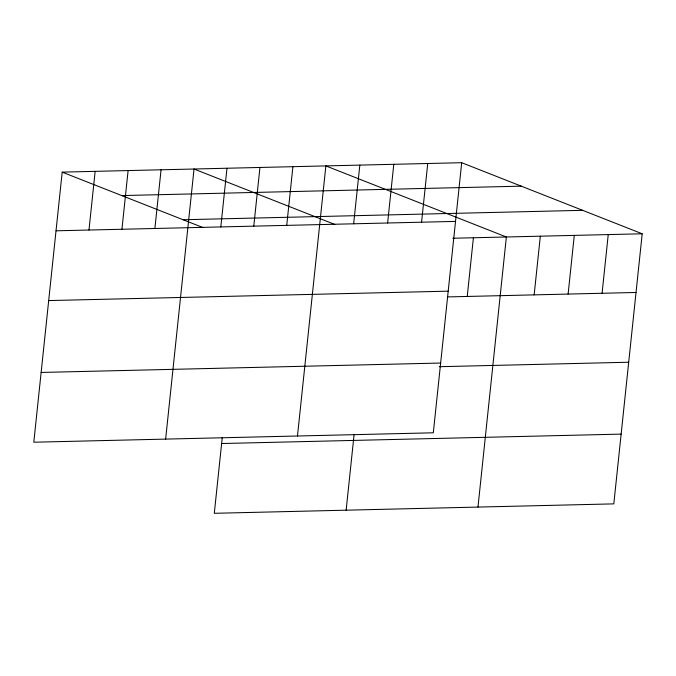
<?xml version="1.0" encoding="UTF-8"?>
<svg xmlns="http://www.w3.org/2000/svg" width="676" height="676" viewBox="0 0 676 676"><rect width="100%" height="100%" fill="white"/><g stroke="black" fill="none" stroke-linecap="round" stroke-linejoin="round"><path stroke-width="1.01" d="M62.192 172.126L33.8 442.214L433.316 432.801L461.7 162.705L62.192 172.126L202.977 227.567M88.978 230.034L95.147 171.349M121.942 229.257L128.11 170.572M154.897 228.48L161.065 169.794M165.637 439.104L194.029 169.017L334.814 224.457M220.815 226.933L226.984 168.239M222.277 437.372L214.3 513.295L613.808 503.873L642.2 233.786L461.7 162.705M253.779 226.156L259.947 167.462M286.734 225.378L292.902 166.685M297.482 436.003L325.866 165.907L506.366 236.989L477.974 507.076M353.658 223.798L359.826 165.105M346.137 510.186L354.123 434.262M387.618 222.995L393.787 164.31M421.57 222.201L427.739 163.507M467.234 296.451L473.403 237.766M534.158 294.88L540.327 236.186M568.11 294.077L574.279 235.383M602.071 293.274L608.239 234.589M121.756 195.575L521.264 186.162M183.12 219.742L582.636 210.329M56.015 230.812L455.531 221.398M452.81 238.248L642.2 233.786M48.689 300.575L448.196 291.162M447.664 296.916L636.032 292.471M41.135 372.451L440.642 363.037M439.307 366.705L628.697 362.235M221.635 443.532L621.143 434.11"/></g></svg>
